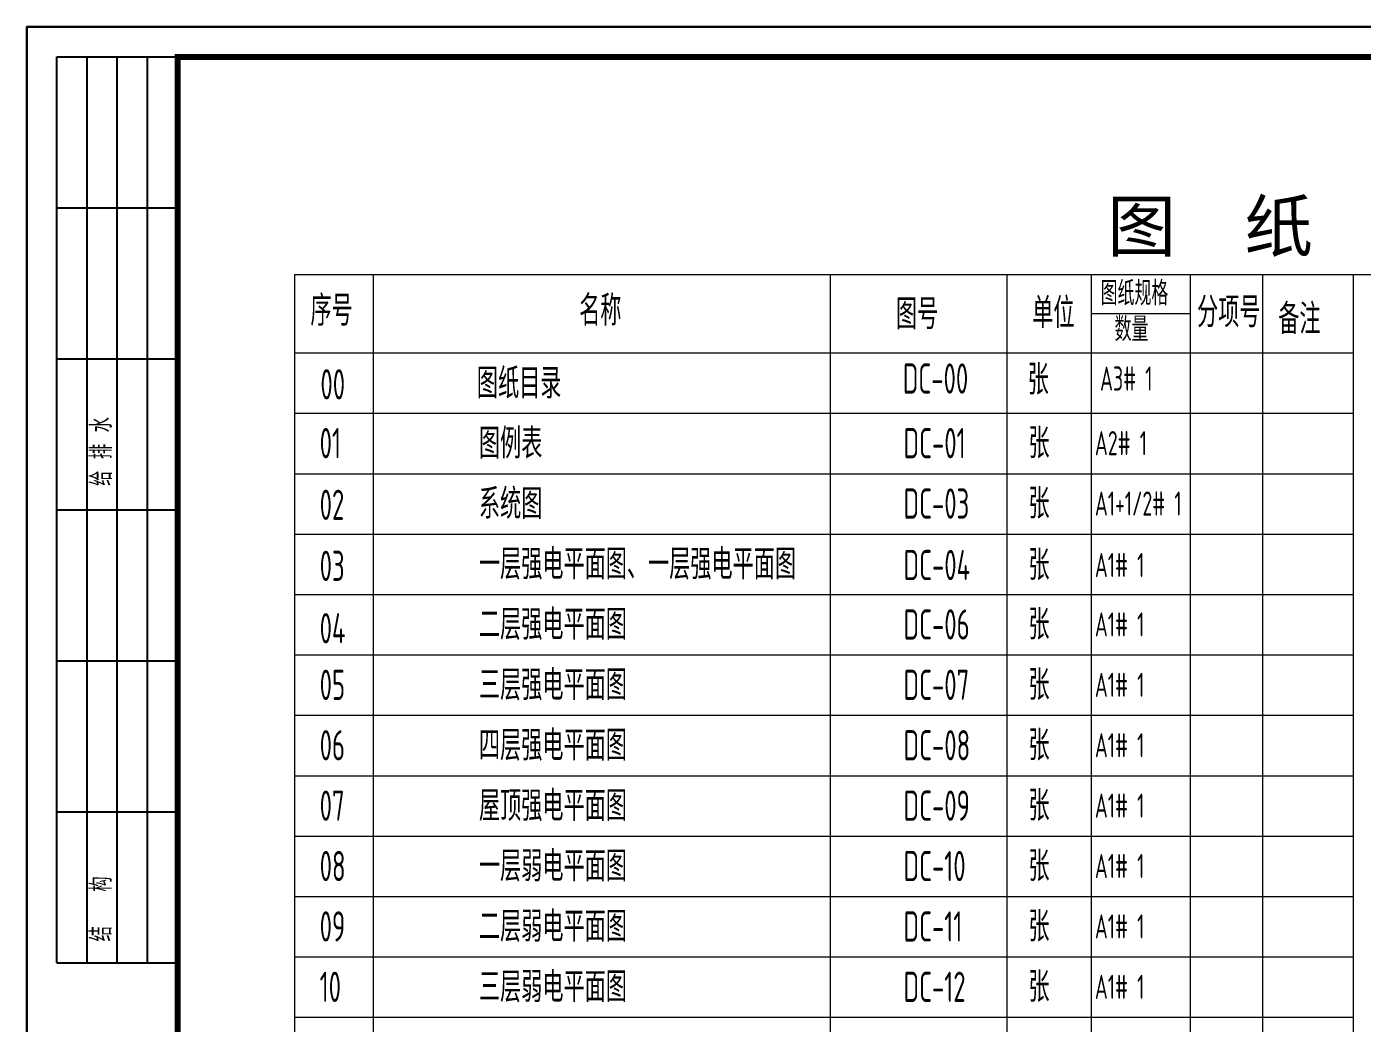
# Model space of a CAD drawing. Extents: x -124594 to 516503, y -3148 to 203159.
# Drawn here: x -124594 to -102482, y 156948 to 173449 of the extents above; entities that cross this region are included whole.
import ezdxf
from ezdxf.enums import TextEntityAlignment as Align

# ---------------------------------------------------------------- set-up
doc = ezdxf.new("R2010")
doc.units = 0
doc.header["$LTSCALE"] = 1000
doc.header["$MEASUREMENT"] = 0
for name, color, linetype in [('bianmulu_lp', 7, 'Continuous'), ('PUB_TITLE', 4, 'Continuous'), ('S-PL', 2, 'Continuous'), ('打印框线', 7, 'Continuous'), ('标准打印框线2025-06-18-12-15', 7, 'Continuous')]:
    doc.layers.add(name, color=color, linetype=linetype)
doc.styles.get("Standard").update_dxf_attribs({"font": 'gbenor.shx', "bigfont": 'gbcbig.shx'})
doc.styles.add('TSSD_Rein', font='gbenor.shx', dxfattribs={"width": 0.7, "bigfont": 'hztxt.shx'})
doc.styles.add('WMF-宋体0', font='宋体.ttf')

# ---------------------------------------------------------------- blocks, each defined once
blk = doc.blocks.new('$titleblk$00000095')
for p, q in [((-150, 20), (-150, 0)), ((-150, 20), (0, 20)), ((-125, 20), (-125, 0)), ((-100, 20), (-100, 0)), ((-75, 20), (-75, 0)), ((-75, 20), (-75, 0)), ((-50, 20), (-50, 0)), ((-25, 20), (-25, 0)), ((0, 20), (0, 0)), ((-150, 15), (-75, 15)), ((-75, 15), (0, 15)), ((-150, 10), (-75, 10)), ((-75, 10), (0, 10)), ((-150, 5), (-75, 5)), ((-75, 5), (0, 5))]:
    blk.add_line(p, q)
for s, p in [('结   构', (-146.45, 10.91)), ('给 排 水', (-71.03, 10.9))]:
    blk.add_text(s, height=3.509).set_placement(p)

msp = doc.modelspace()

# ---------------------------------------------------------------- linework, layer by layer
at = {"color": 7, "lineweight": 0}
for points in [[(-120159, 169348), (-84806, 169348)], [(-106973, 168698), (-105333, 168698)]]:
    msp.add_lwpolyline(points, dxfattribs=at)
at = {"layer": 'bianmulu_lp', "color": 7, "lineweight": 0}
for points in [[(-120159, 169348), (-120159, 148048)], [(-118856, 169348), (-118856, 148048)], [(-111291, 169348), (-111291, 148048)], [(-108366, 169348), (-108366, 148048)], [(-106973, 169348), (-106973, 148048)], [(-105333, 169348), (-105333, 148048)], [(-104133, 169348), (-104133, 148048)], [(-102633, 169348), (-102633, 148048)], [(-120159, 168048), (-102633, 168048)], [(-120159, 167048), (-102633, 167048)], [(-120159, 166048), (-102633, 166048)], [(-120159, 165048), (-102633, 165048)], [(-120159, 164048), (-102633, 164048)], [(-120159, 163048), (-102633, 163048)], [(-120159, 162048), (-102633, 162048)], [(-120159, 161048), (-102633, 161048)], [(-120159, 160048), (-102633, 160048)], [(-120159, 159048), (-102633, 159048)], [(-120159, 158048), (-102633, 158048)], [(-120159, 157048), (-102633, 157048)]]:
    msp.add_lwpolyline(points, dxfattribs=at)
at = {"layer": 'PUB_TITLE'}
msp.add_lwpolyline([(-124594, 143749), (-82594, 143749), (-82594, 173449), (-124594, 173449)], close=True, dxfattribs=at)
at = {"layer": 'PUB_TITLE', "const_width": 100}
msp.add_lwpolyline([(-122094, 144249), (-83094, 144249), (-83094, 172949), (-122094, 172949)], close=True, dxfattribs=at)
at = {"layer": 'S-PL', "ltscale": 0.3}
msp.add_lwpolyline([(-124594, 173449), (-82594, 173449), (-82594, 143749), (-124594, 143749)], close=True, dxfattribs=at)
at = {"layer": '打印框线'}
msp.add_lwpolyline([(-124594, 143749), (-124594, 173449), (-82594, 173449), (-82594, 143749)], close=True, dxfattribs=at)
at = {"layer": '标准打印框线2025-06-18-12-15'}
msp.add_lwpolyline([(-124594, 143749), (-82594, 143749), (-82594, 173449), (-124594, 173449)], close=True, dxfattribs=at)

# ---------------------------------------------------------------- block references
at = {"layer": 'PUB_TITLE', "xscale": 99.99999999999903, "yscale": 99.99999999999903, "zscale": 99.99999999999903, "rotation": 90}
msp.add_blockref('$titleblk$00000095', (-122094, 172949), dxfattribs=at)

# ---------------------------------------------------------------- texts
at = {"color": 7, "lineweight": 0, "style": 'WMF-宋体0'}
msp.add_text('图  纸  目  录', height=832.7, dxfattribs=at).set_placement((-106704, 169731))
at = {"color": 7, "lineweight": 0, "style": 'TSSD_Rein', "width": 0.7}
for s, height, p in [('图纸规格', 400, (-106814, 168835)), ('序号', 500, (-119897, 168499)), ('名称', 500, (-115447, 168501)), ('图号', 500, (-110202, 168440)), ('单位', 500, (-107947, 168460)), ('分项号', 500, (-105218, 168472)), ('备注', 500, (-103873, 168359)), ('数量', 400, (-106583, 168241))]:
    msp.add_text(s, height=height, dxfattribs=at).set_placement(p)
for s, height, p in [('图纸目录', 500, (-117141, 167545)), ('DC-00', 500, (-110089, 167624)), ('01', 500, (-119744, 166554)), ('图例表', 500, (-117107, 166549)), ('DC-01', 500, (-110077, 166554)), ('张', 500, (-108009, 166554)), ('A2# 1', 400, (-106910, 166554)), ('系统图', 500, (-117107, 165549)), ('张', 500, (-108009, 165554)), ('02', 500, (-119744, 165533)), ('DC-03', 500, (-110077, 165554)), ('A1+1/2# 1', 400, (-106910, 165554)), ('03', 500, (-119744, 164522)), ('一层强电平面图、一层强电平面图', 500, (-117107, 164549)), ('DC-04', 500, (-110077, 164536)), ('张', 500, (-108009, 164536)), ('A1# 1', 400, (-106910, 164536)), ('二层强电平面图', 500, (-117107, 163549)), ('04', 500, (-119744, 163489)), ('DC-06', 500, (-110077, 163552)), ('张', 500, (-108009, 163552)), ('A1# 1', 400, (-106910, 163552)), ('05', 500, (-119744, 162552)), ('三层强电平面图', 500, (-117107, 162549)), ('DC-07', 500, (-110077, 162552)), ('张', 500, (-108009, 162552)), ('A1# 1', 400, (-106910, 162552)), ('06', 500, (-119744, 161552)), ('四层强电平面图', 500, (-117107, 161549)), ('DC-08', 500, (-110077, 161552)), ('张', 500, (-108009, 161552)), ('A1# 1', 400, (-106910, 161552)), ('07', 500, (-119744, 160552)), ('屋顶强电平面图', 500, (-117107, 160549)), ('DC-09', 500, (-110077, 160552)), ('张', 500, (-108009, 160552)), ('A1# 1', 400, (-106910, 160552)), ('08', 500, (-119744, 159552)), ('一层弱电平面图', 500, (-117107, 159549)), ('DC-10', 500, (-110077, 159552)), ('张', 500, (-108009, 159552)), ('A1# 1', 400, (-106910, 159552)), ('09', 500, (-119744, 158552)), ('二层弱电平面图', 500, (-117107, 158549)), ('DC-11', 500, (-110077, 158552)), ('张', 500, (-108009, 158552)), ('A1# 1', 400, (-106910, 158552)), ('10', 500, (-119744, 157552)), ('三层弱电平面图', 500, (-117107, 157549)), ('DC-12', 500, (-110077, 157552)), ('张', 500, (-108009, 157552)), ('A1# 1', 400, (-106910, 157552))]:
    msp.add_text(s, height=height, dxfattribs=at).set_placement(p, align=Align.MIDDLE_LEFT)
for s, height, p in [('张', 500, (-107847, 167624)), ('A3# 1', 400, (-106390, 167624)), ('00', 500, (-119527, 167528))]:
    msp.add_text(s, height=height, dxfattribs=at).set_placement(p, align=Align.MIDDLE)

doc.saveas('drawing.dxf')
